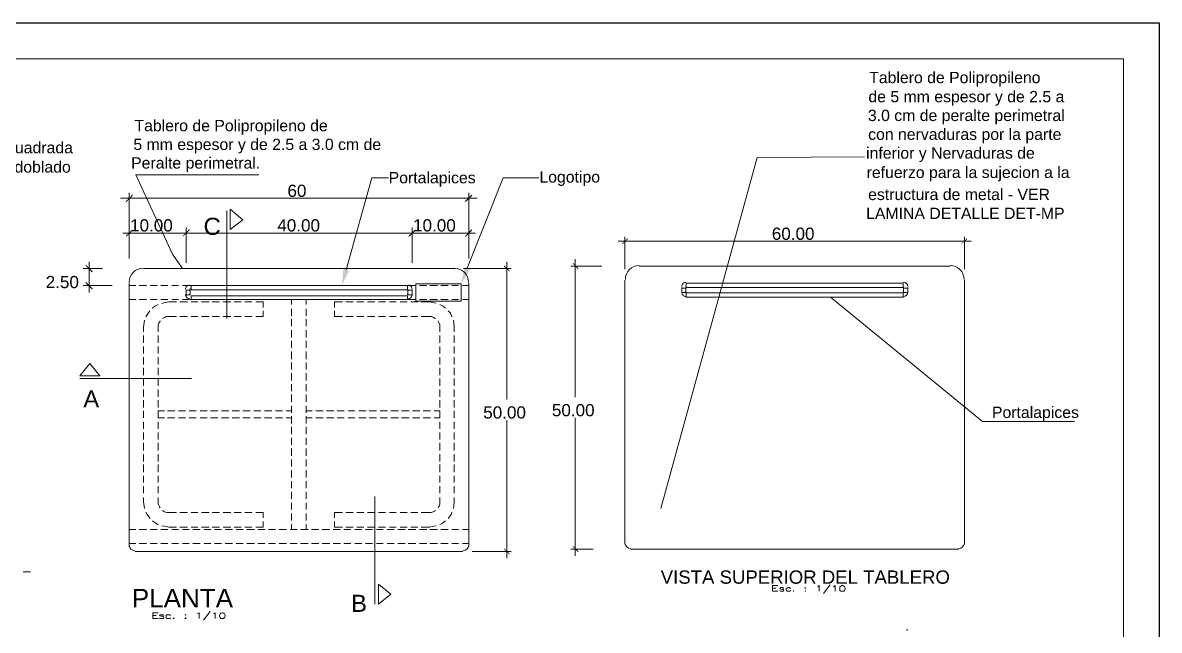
# Model space of a CAD drawing. Header units: inches. Extents: x 0.09 to 5.48, y 0.22 to 3.71.
# Drawn here: x 2.97 to 5.48, y 2.371 to 3.713 of the extents above; entities that cross this region are included whole.
import ezdxf

# ---------------------------------------------------------------- set-up
doc = ezdxf.new("R2010")
doc.units = ezdxf.units.IN
doc.header["$MEASUREMENT"] = 0
for name, color, linetype in [('PDF_PDF3_PDF4_PDF10_0', 7, 'Continuous'), ('PDF_PDF3_PDF4_PDF10_CORTE', 7, 'Continuous'), ('PDF_PDF3_PDF4_PDF10_COTAS', 7, 'Continuous'), ('PDF_PDF3_PDF4_PDF10_PIEZAS', 7, 'Continuous'), ('PDF_PDF3_PDF4_PDF10_TEXTO', 7, 'Continuous'), ('PDF_PDF3_PDF4_PDF10_TEXTURA', 7, 'Continuous'), ('PDF_PDF3_PDF4_PDF6_0', 7, 'Continuous'), ('PDF_Texto', 7, 'Continuous')]:
    doc.layers.add(name, color=color, linetype=linetype)
doc.styles.add('PDF Arial', font='arial.ttf')

msp = doc.modelspace()

# ---------------------------------------------------------------- linework, layer by layer
at = {"layer": 'PDF_PDF3_PDF4_PDF10_0', "lineweight": 13}
for points in [[(4.3792, 2.6395), (4.592, 3.4151), (4.8296, 3.4168)], [(3.6845, 3.1669), (3.7412, 3.3702), (3.7783, 3.3702)], [(3.9518, 3.1702), (4.031, 3.3702), (4.1102, 3.3702)], [(3.3453, 3.2477), (3.3307, 3.2477), (3.2054, 3.2477), (3.1908, 3.2477)], [(3.2054, 3.1916), (3.2054, 3.2601)], [(3.3116, 3.2477), (3.8485, 3.2477)], [(3.3307, 3.2601), (3.3307, 3.182), (3.3307, 3.2601)], [(3.9703, 3.2477), (3.9557, 3.2477), (3.8305, 3.2477), (3.8148, 3.2477)], [(3.8305, 3.2601), (3.8305, 3.182), (3.8305, 3.2601)], [(3.9557, 3.1916), (3.9557, 3.2601)], [(4.3, 3.168), (4.3, 3.2399)], [(5.0503, 3.168), (5.0503, 3.2399)], [(4.2854, 3.2298), (5.0649, 3.2298)], [(4.1905, 3.1904), (4.1905, 2.8855)], [(3.1465, 3.1697), (3.1038, 3.1697)], [(3.1167, 3.1169), (3.1167, 3.132), (3.1167, 3.1697), (3.1167, 3.1843)], [(3.9439, 3.1697), (4.0489, 3.1697)], [(4.0394, 3.1843), (4.0394, 2.8804)], [(4.2489, 3.1747), (4.1809, 3.1747)], [(3.1678, 3.132), (3.1038, 3.132)], [(3.2054, 3.1202), (3.2054, 3.132), (3.2195, 3.132)], [(3.2273, 3.132), (3.2436, 3.132)], [(3.2515, 3.132), (3.2672, 3.132)], [(3.2751, 3.132), (3.2902, 3.132)], [(3.2992, 3.132), (3.3138, 3.132)], [(3.3228, 3.132), (3.338, 3.132)], [(3.3458, 3.132), (3.3616, 3.132)], [(3.3705, 3.132), (3.3857, 3.132)], [(3.3936, 3.132), (3.4093, 3.132)], [(3.4171, 3.132), (3.4334, 3.132)], [(3.4413, 3.132), (3.457, 3.132)], [(3.4649, 3.132), (3.4817, 3.132)], [(3.489, 3.132), (3.5048, 3.132)], [(3.5126, 3.132), (3.5283, 3.132)], [(3.5368, 3.132), (3.5525, 3.132)], [(3.5604, 3.132), (3.5761, 3.132)], [(3.5839, 3.132), (3.6002, 3.132)], [(3.6081, 3.132), (3.6238, 3.132)], [(3.6317, 3.132), (3.648, 3.132)], [(3.6558, 3.132), (3.6716, 3.132)], [(3.6794, 3.132), (3.6951, 3.132)], [(3.7036, 3.132), (3.7193, 3.132)], [(3.7272, 3.132), (3.7429, 3.132)], [(3.7513, 3.132), (3.7665, 3.132)], [(3.7749, 3.132), (3.7906, 3.132)], [(3.7985, 3.132), (3.8148, 3.132)], [(3.8215, 3.132), (3.8383, 3.132)], [(3.8462, 3.132), (3.8625, 3.132)], [(3.8692, 3.132), (3.8861, 3.132)], [(3.8939, 3.132), (3.9097, 3.132)], [(3.9181, 3.132), (3.9327, 3.132)], [(3.9417, 3.132), (3.9557, 3.132), (3.9557, 3.1202)], [(3.2195, 3.1012), (3.2054, 3.1012), (3.2054, 3.1129)], [(3.2436, 3.1012), (3.2273, 3.1012)], [(3.2672, 3.1012), (3.2515, 3.1012)], [(3.2694, 3.0905), (3.2616, 3.0866), (3.2565, 3.0821)], [(3.2902, 3.1012), (3.2751, 3.1012)], [(3.3093, 3.0961), (3.2925, 3.0961), (3.2818, 3.0939), (3.2773, 3.0922)], [(3.3138, 3.1012), (3.2992, 3.1012)], [(3.3172, 3.0961), (3.334, 3.0961)], [(3.338, 3.1012), (3.3228, 3.1012)], [(3.3419, 3.0961), (3.3571, 3.0961)], [(3.3616, 3.1012), (3.3458, 3.1012)], [(3.3649, 3.0961), (3.3818, 3.0961)], [(3.3857, 3.1012), (3.3705, 3.1012)], [(3.3885, 3.0961), (3.4048, 3.0961)], [(3.4093, 3.1012), (3.3936, 3.1012)], [(3.4127, 3.0961), (3.4295, 3.0961)], [(3.4334, 3.1012), (3.4171, 3.1012)], [(3.4374, 3.0961), (3.4525, 3.0961)], [(3.457, 3.1012), (3.4413, 3.1012)], [(3.4604, 3.0961), (3.4761, 3.0961)], [(3.4817, 3.1012), (3.4649, 3.1012)], [(3.4851, 3.0961), (3.5014, 3.0961), (3.5014, 3.0837)], [(3.5048, 3.1012), (3.489, 3.1012)], [(3.5283, 3.1012), (3.5126, 3.1012)], [(3.5525, 3.1012), (3.5368, 3.1012)], [(3.5761, 3.1012), (3.5604, 3.1012)], [(3.5637, 3.1012), (3.5637, 3.0899)], [(3.6002, 3.1012), (3.5839, 3.1012)], [(3.5963, 3.1012), (3.5963, 3.0899)], [(3.6238, 3.1012), (3.6081, 3.1012)], [(3.648, 3.1012), (3.6317, 3.1012)], [(3.6716, 3.1012), (3.6558, 3.1012)], [(3.6766, 3.0961), (3.6586, 3.0961), (3.6586, 3.0837)], [(3.6951, 3.1012), (3.6794, 3.1012)], [(3.7002, 3.0961), (3.6839, 3.0961)], [(3.7193, 3.1012), (3.7036, 3.1012)], [(3.7238, 3.0961), (3.7081, 3.0961)], [(3.7429, 3.1012), (3.7272, 3.1012)], [(3.7479, 3.0961), (3.7316, 3.0961)], [(3.7665, 3.1012), (3.7513, 3.1012)], [(3.7715, 3.0961), (3.7558, 3.0961)], [(3.7906, 3.1012), (3.7749, 3.1012)], [(3.7951, 3.0961), (3.7799, 3.0961)], [(3.8148, 3.1012), (3.7985, 3.1012)], [(3.8193, 3.0961), (3.8035, 3.0961)], [(3.8383, 3.1012), (3.8215, 3.1012)], [(3.8428, 3.0961), (3.8271, 3.0961)], [(3.8625, 3.1012), (3.8462, 3.1012)], [(3.8833, 3.0933), (3.8788, 3.0939), (3.8687, 3.0961), (3.8501, 3.0961)], [(3.8861, 3.1012), (3.8692, 3.1012)], [(3.9041, 3.0821), (3.899, 3.0866), (3.8911, 3.0905)], [(3.9097, 3.1012), (3.8939, 3.1012)], [(3.9327, 3.1012), (3.9181, 3.1012)], [(3.9557, 3.1129), (3.9557, 3.1012), (3.9417, 3.1012)], [(4.7543, 3.1062), (5.0902, 2.8321), (5.2935, 2.8321)], [(3.2504, 3.0759), (3.247, 3.0708), (3.2419, 3.063)], [(3.3093, 3.0635), (3.2925, 3.0635), (3.2869, 3.0635), (3.2835, 3.0618), (3.279, 3.0596)], [(3.3172, 3.0635), (3.334, 3.0635)], [(3.3419, 3.0635), (3.3571, 3.0635)], [(3.3649, 3.0635), (3.3818, 3.0635)], [(3.3885, 3.0635), (3.4048, 3.0635)], [(3.4127, 3.0635), (3.4295, 3.0635)], [(3.4374, 3.0635), (3.4525, 3.0635)], [(3.4604, 3.0635), (3.4761, 3.0635)], [(3.4851, 3.0635), (3.5014, 3.0635), (3.5014, 3.0759)], [(3.5637, 3.0809), (3.5637, 3.0652)], [(3.5963, 3.0809), (3.5963, 3.0652)], [(3.6766, 3.0635), (3.6586, 3.0635), (3.6586, 3.0759)], [(3.7002, 3.0635), (3.6839, 3.0635)], [(3.7238, 3.0635), (3.7081, 3.0635)], [(3.7479, 3.0635), (3.7316, 3.0635)], [(3.7715, 3.0635), (3.7558, 3.0635)], [(3.7951, 3.0635), (3.7799, 3.0635)], [(3.8193, 3.0635), (3.8035, 3.0635)], [(3.8428, 3.0635), (3.8271, 3.0635)], [(3.8816, 3.0596), (3.881, 3.0596), (3.8771, 3.0618), (3.8732, 3.0635), (3.8687, 3.0635), (3.8501, 3.0635)], [(3.9181, 3.063), (3.9147, 3.0708), (3.9097, 3.0759)], [(3.2391, 3.0557), (3.2386, 3.0506), (3.2369, 3.0405), (3.2369, 3.0298)], [(3.2734, 3.054), (3.2734, 3.0534), (3.2706, 3.0489), (3.2694, 3.0456), (3.2689, 3.0405), (3.2689, 3.0298)], [(3.5637, 3.0579), (3.5637, 3.0422)], [(3.5963, 3.0579), (3.5963, 3.0422)], [(3.8911, 3.0298), (3.8911, 3.0405), (3.8911, 3.0456), (3.8895, 3.0489), (3.8878, 3.0534), (3.8878, 3.054)], [(3.9215, 3.0557), (3.9226, 3.0506), (3.9232, 3.0405), (3.9232, 3.0298)], [(3.2369, 3.022), (3.2369, 3.0057)], [(3.2689, 3.022), (3.2689, 3.0057)], [(3.5637, 3.0332), (3.5637, 3.0175)], [(3.5963, 3.0332), (3.5963, 3.0175)], [(3.8911, 3.022), (3.8911, 3.0057)], [(3.9232, 3.022), (3.9232, 3.0057)], [(3.2369, 2.9978), (3.2369, 2.9821)], [(3.2689, 2.9978), (3.2689, 2.9821)], [(3.5637, 3.0102), (3.5637, 2.9945)], [(3.5963, 3.0102), (3.5963, 2.9945)], [(3.8911, 2.9978), (3.8911, 2.9821)], [(3.9232, 2.9978), (3.9232, 2.9821)], [(3.2369, 2.9742), (3.2369, 2.9579)], [(3.2689, 2.9742), (3.2689, 2.9579)], [(3.5637, 2.9866), (3.5637, 2.9697)], [(3.5637, 2.9624), (3.5637, 2.9467)], [(3.5963, 2.9866), (3.5963, 2.9697)], [(3.5963, 2.9624), (3.5963, 2.9467)], [(3.8911, 2.9742), (3.8911, 2.9579)], [(3.9232, 2.9742), (3.9232, 2.9579)], [(3.2369, 2.9501), (3.2369, 2.9344)], [(3.2689, 2.9501), (3.2689, 2.9344)], [(3.5637, 2.9389), (3.5637, 2.922)], [(3.5963, 2.9389), (3.5963, 2.922)], [(3.8911, 2.9501), (3.8911, 2.9344)], [(3.9232, 2.9501), (3.9232, 2.9344)], [(3.2369, 2.9265), (3.2369, 2.9108)], [(3.2689, 2.9265), (3.2689, 2.9108)], [(3.5637, 2.9141), (3.5637, 2.899)], [(3.5963, 2.9141), (3.5963, 2.899)], [(3.8911, 2.9265), (3.8911, 2.9108)], [(3.9232, 2.9265), (3.9232, 2.9108)], [(3.2369, 2.9023), (3.2369, 2.8866)], [(3.2689, 2.9023), (3.2689, 2.8866)], [(3.5637, 2.8911), (3.5637, 2.8754)], [(3.5963, 2.8911), (3.5963, 2.8754)], [(3.8911, 2.9023), (3.8911, 2.8866)], [(3.9232, 2.9023), (3.9232, 2.8866)], [(3.2369, 2.8788), (3.2369, 2.863)], [(3.2689, 2.8788), (3.2689, 2.863)], [(3.5637, 2.8664), (3.5637, 2.8512)], [(3.5963, 2.8664), (3.5963, 2.8512)], [(3.8911, 2.8788), (3.8911, 2.863)], [(3.9232, 2.8788), (3.9232, 2.863)], [(3.2369, 2.8552), (3.2369, 2.84)], [(3.2829, 2.8552), (3.2689, 2.8552), (3.2689, 2.84), (3.2829, 2.84)], [(3.2897, 2.8552), (3.306, 2.8552)], [(3.2897, 2.84), (3.306, 2.84)], [(3.3138, 2.8552), (3.3295, 2.8552)], [(3.3138, 2.84), (3.3295, 2.84)], [(3.338, 2.8552), (3.3531, 2.8552)], [(3.338, 2.84), (3.3531, 2.84)], [(3.3616, 2.8552), (3.3773, 2.8552)], [(3.3616, 2.84), (3.3773, 2.84)], [(3.3851, 2.8552), (3.4009, 2.8552)], [(3.3851, 2.84), (3.4009, 2.84)], [(3.4087, 2.8552), (3.425, 2.8552)], [(3.4087, 2.84), (3.425, 2.84)], [(3.4329, 2.8552), (3.4486, 2.8552)], [(3.4329, 2.84), (3.4486, 2.84)], [(3.4565, 2.8552), (3.4727, 2.8552)], [(3.4565, 2.84), (3.4727, 2.84)], [(3.4806, 2.8552), (3.4963, 2.8552)], [(3.4806, 2.84), (3.4963, 2.84)], [(3.5042, 2.8552), (3.5199, 2.8552)], [(3.5042, 2.84), (3.5199, 2.84)], [(3.5283, 2.8552), (3.5441, 2.8552)], [(3.5283, 2.84), (3.5441, 2.84)], [(3.5519, 2.8552), (3.5648, 2.8552)], [(3.5519, 2.84), (3.5648, 2.84)], [(3.5637, 2.8434), (3.5637, 2.8277)], [(3.6092, 2.8552), (3.5963, 2.8552)], [(3.5963, 2.8434), (3.5963, 2.8277)], [(3.6092, 2.84), (3.5963, 2.84)], [(3.6334, 2.8552), (3.6171, 2.8552)], [(3.6334, 2.84), (3.6171, 2.84)], [(3.657, 2.8552), (3.6412, 2.8552)], [(3.657, 2.84), (3.6412, 2.84)], [(3.68, 2.8552), (3.6648, 2.8552)], [(3.68, 2.84), (3.6648, 2.84)], [(3.7036, 2.8552), (3.689, 2.8552)], [(3.7036, 2.84), (3.689, 2.84)], [(3.7283, 2.8552), (3.7126, 2.8552)], [(3.7283, 2.84), (3.7126, 2.84)], [(3.7513, 2.8552), (3.7356, 2.8552)], [(3.7513, 2.84), (3.7356, 2.84)], [(3.776, 2.8552), (3.7592, 2.8552)], [(3.776, 2.84), (3.7592, 2.84)], [(3.8002, 2.8552), (3.7833, 2.8552)], [(3.8002, 2.84), (3.7833, 2.84)], [(3.8237, 2.8552), (3.8069, 2.8552)], [(3.8237, 2.84), (3.8069, 2.84)], [(3.8468, 2.8552), (3.831, 2.8552)], [(3.8468, 2.84), (3.831, 2.84)], [(3.8704, 2.8552), (3.8546, 2.8552)], [(3.8704, 2.84), (3.8546, 2.84)], [(3.8788, 2.8552), (3.8911, 2.8552), (3.8911, 2.84), (3.8788, 2.84)], [(3.9232, 2.8552), (3.9232, 2.84)], [(4.1905, 2.5351), (4.1905, 2.84)], [(3.2369, 2.831), (3.2369, 2.8153)], [(3.2689, 2.831), (3.2689, 2.8153)], [(3.5637, 2.8198), (3.5637, 2.8035)], [(3.5963, 2.8198), (3.5963, 2.8035)], [(3.8911, 2.831), (3.8911, 2.8153)], [(3.9232, 2.831), (3.9232, 2.8153)], [(4.0394, 2.53), (4.0394, 2.8344)], [(3.2369, 2.8074), (3.2369, 2.7923)], [(3.2689, 2.8074), (3.2689, 2.7923)], [(3.5637, 2.7956), (3.5637, 2.7799)], [(3.5963, 2.7956), (3.5963, 2.7799)], [(3.8911, 2.8074), (3.8911, 2.7923)], [(3.9232, 2.8074), (3.9232, 2.7923)], [(3.2369, 2.7844), (3.2369, 2.7676)], [(3.2689, 2.7844), (3.2689, 2.7676)], [(3.5637, 2.7721), (3.5637, 2.7558)], [(3.5963, 2.7721), (3.5963, 2.7558)], [(3.8911, 2.7844), (3.8911, 2.7676)], [(3.9232, 2.7844), (3.9232, 2.7676)], [(3.2369, 2.7597), (3.2369, 2.7434)], [(3.2369, 2.7367), (3.2369, 2.7198)], [(3.2689, 2.7597), (3.2689, 2.7434)], [(3.2689, 2.7367), (3.2689, 2.7198)], [(3.5637, 2.7479), (3.5637, 2.7322)], [(3.5963, 2.7479), (3.5963, 2.7322)], [(3.8911, 2.7597), (3.8911, 2.7434)], [(3.8911, 2.7367), (3.8911, 2.7198)], [(3.9232, 2.7597), (3.9232, 2.7434)], [(3.9232, 2.7367), (3.9232, 2.7198)], [(3.2369, 2.712), (3.2369, 2.6968)], [(3.2689, 2.712), (3.2689, 2.6968)], [(3.5637, 2.7243), (3.5637, 2.708)], [(3.5963, 2.7243), (3.5963, 2.708)], [(3.8911, 2.712), (3.8911, 2.6968)], [(3.9232, 2.712), (3.9232, 2.6968)], [(3.2369, 2.6889), (3.2369, 2.6732)], [(3.2689, 2.6889), (3.2689, 2.6732)], [(3.5637, 2.7002), (3.5637, 2.6844)], [(3.5963, 2.7002), (3.5963, 2.6844)], [(3.8911, 2.6889), (3.8911, 2.6732)], [(3.9232, 2.6889), (3.9232, 2.6732)], [(3.2369, 2.6642), (3.2369, 2.6541), (3.2386, 2.6446), (3.2391, 2.6395)], [(3.2689, 2.6642), (3.2689, 2.6541), (3.2689, 2.6496), (3.2706, 2.6463), (3.2723, 2.6429), (3.2734, 2.6412)], [(3.5637, 2.6766), (3.5637, 2.6609)], [(3.5963, 2.6766), (3.5963, 2.6609)], [(3.8911, 2.6642), (3.8911, 2.6541), (3.8911, 2.6496), (3.8906, 2.6463), (3.8883, 2.6429), (3.8878, 2.6412)], [(3.9232, 2.6642), (3.9232, 2.6541), (3.9226, 2.6446), (3.9215, 2.6395)], [(3.5637, 2.6524), (3.5637, 2.6373)], [(3.5963, 2.6524), (3.5963, 2.6373)], [(3.2419, 2.6317), (3.2447, 2.626), (3.2504, 2.6182), (3.2504, 2.6176)], [(3.2565, 2.6126), (3.2644, 2.6064), (3.2694, 2.6036)], [(3.279, 2.635), (3.2807, 2.6339), (3.2835, 2.6322), (3.288, 2.6305), (3.2925, 2.6305), (3.3093, 2.6305)], [(3.3172, 2.6305), (3.334, 2.6305)], [(3.3419, 2.6305), (3.3571, 2.6305)], [(3.3649, 2.6305), (3.3818, 2.6305)], [(3.3885, 2.6305), (3.4048, 2.6305)], [(3.4127, 2.6305), (3.4295, 2.6305)], [(3.4374, 2.6305), (3.4525, 2.6305)], [(3.4604, 2.6305), (3.4761, 2.6305)], [(3.4851, 2.6305), (3.5014, 2.6305), (3.5014, 2.6193)], [(3.5637, 2.6288), (3.5637, 2.6131)], [(3.5963, 2.6288), (3.5963, 2.6131)], [(3.6766, 2.6305), (3.6586, 2.6305), (3.6586, 2.6193)], [(3.7002, 2.6305), (3.6839, 2.6305)], [(3.7238, 2.6305), (3.7081, 2.6305)], [(3.7479, 2.6305), (3.7316, 2.6305)], [(3.7715, 2.6305), (3.7558, 2.6305)], [(3.7951, 2.6305), (3.7799, 2.6305)], [(3.8193, 2.6305), (3.8035, 2.6305)], [(3.8428, 2.6305), (3.8271, 2.6305)], [(3.8501, 2.6305), (3.8687, 2.6305), (3.872, 2.6305), (3.8765, 2.6322), (3.8799, 2.6339), (3.8816, 2.635)], [(3.8911, 2.6036), (3.8962, 2.6064), (3.9041, 2.6126)], [(3.9097, 2.6176), (3.9102, 2.6182), (3.9164, 2.626), (3.9181, 2.6317)], [(3.2054, 2.5822), (3.2054, 2.5935), (3.2195, 2.5935)], [(3.2273, 2.5935), (3.2436, 2.5935)], [(3.2515, 2.5935), (3.2672, 2.5935)], [(3.2751, 2.5935), (3.2902, 2.5935)], [(3.2773, 2.6013), (3.2829, 2.6002), (3.2925, 2.5985), (3.3093, 2.5985)], [(3.2992, 2.5935), (3.3138, 2.5935)], [(3.3172, 2.5985), (3.334, 2.5985)], [(3.3228, 2.5935), (3.338, 2.5935)], [(3.3419, 2.5985), (3.3571, 2.5985)], [(3.3458, 2.5935), (3.3616, 2.5935)], [(3.3649, 2.5985), (3.3818, 2.5985)], [(3.3705, 2.5935), (3.3857, 2.5935)], [(3.3885, 2.5985), (3.4048, 2.5985)], [(3.3936, 2.5935), (3.4093, 2.5935)], [(3.4127, 2.5985), (3.4295, 2.5985)], [(3.4171, 2.5935), (3.4334, 2.5935)], [(3.4374, 2.5985), (3.4525, 2.5985)], [(3.4413, 2.5935), (3.457, 2.5935)], [(3.4604, 2.5985), (3.4761, 2.5985)], [(3.4649, 2.5935), (3.4817, 2.5935)], [(3.4851, 2.5985), (3.5014, 2.5985), (3.5014, 2.6109)], [(3.489, 2.5935), (3.5048, 2.5935)], [(3.5126, 2.5935), (3.5283, 2.5935)], [(3.5368, 2.5935), (3.5525, 2.5935)], [(3.5604, 2.5935), (3.5761, 2.5935)], [(3.5637, 2.6053), (3.5637, 2.5935)], [(3.5839, 2.5935), (3.6002, 2.5935)], [(3.5963, 2.6053), (3.5963, 2.5935)], [(3.6081, 2.5935), (3.6238, 2.5935)], [(3.6317, 2.5935), (3.648, 2.5935)], [(3.6558, 2.5935), (3.6716, 2.5935)], [(3.6766, 2.5985), (3.6586, 2.5985), (3.6586, 2.6109)], [(3.6794, 2.5935), (3.6951, 2.5935)], [(3.7002, 2.5985), (3.6839, 2.5985)], [(3.7036, 2.5935), (3.7193, 2.5935)], [(3.7238, 2.5985), (3.7081, 2.5985)], [(3.7272, 2.5935), (3.7429, 2.5935)], [(3.7479, 2.5985), (3.7316, 2.5985)], [(3.7513, 2.5935), (3.7665, 2.5935)], [(3.7715, 2.5985), (3.7558, 2.5985)], [(3.7749, 2.5935), (3.7906, 2.5935)], [(3.7951, 2.5985), (3.7799, 2.5985)], [(3.7985, 2.5935), (3.8148, 2.5935)], [(3.8193, 2.5985), (3.8035, 2.5985)], [(3.8215, 2.5935), (3.8383, 2.5935)], [(3.8428, 2.5985), (3.8271, 2.5985)], [(3.8462, 2.5935), (3.8625, 2.5935)], [(3.8833, 2.6013), (3.8782, 2.6002), (3.8687, 2.5985), (3.8501, 2.5985)], [(3.8692, 2.5935), (3.8861, 2.5935)], [(3.8939, 2.5935), (3.9097, 2.5935)], [(3.9181, 2.5935), (3.9327, 2.5935)], [(3.9417, 2.5935), (3.9557, 2.5935), (3.9557, 2.5822)], [(3.2195, 2.562), (3.2054, 2.562), (3.2054, 2.5733)], [(3.2436, 2.562), (3.2273, 2.562)], [(3.2672, 2.562), (3.2515, 2.562)], [(3.2902, 2.562), (3.2751, 2.562)], [(3.3138, 2.562), (3.2992, 2.562)], [(3.338, 2.562), (3.3228, 2.562)], [(3.3616, 2.562), (3.3458, 2.562)], [(3.3857, 2.562), (3.3705, 2.562)], [(3.4093, 2.562), (3.3936, 2.562)], [(3.4334, 2.562), (3.4171, 2.562)], [(3.457, 2.562), (3.4413, 2.562)], [(3.4817, 2.562), (3.4649, 2.562)], [(3.5048, 2.562), (3.489, 2.562)], [(3.5283, 2.562), (3.5126, 2.562)], [(3.5525, 2.562), (3.5368, 2.562)], [(3.5761, 2.562), (3.5604, 2.562)], [(3.6002, 2.562), (3.5839, 2.562)], [(3.6238, 2.562), (3.6081, 2.562)], [(3.648, 2.562), (3.6317, 2.562)], [(3.6716, 2.562), (3.6558, 2.562)], [(3.6951, 2.562), (3.6794, 2.562)], [(3.7193, 2.562), (3.7036, 2.562)], [(3.7429, 2.562), (3.7272, 2.562)], [(3.7665, 2.562), (3.7513, 2.562)], [(3.7906, 2.562), (3.7749, 2.562)], [(3.8148, 2.562), (3.7985, 2.562)], [(3.8383, 2.562), (3.8215, 2.562)], [(3.8625, 2.562), (3.8462, 2.562)], [(3.8861, 2.562), (3.8692, 2.562)], [(3.9097, 2.562), (3.8939, 2.562)], [(3.9327, 2.562), (3.9181, 2.562)], [(3.9557, 2.5733), (3.9557, 2.562), (3.9417, 2.562)], [(3.9625, 2.5446), (4.0489, 2.5446)], [(4.2298, 2.5497), (4.1809, 2.5497)]]:
    msp.add_lwpolyline(points, dxfattribs=at)
at = {"layer": 'PDF_PDF3_PDF4_PDF10_0', "lineweight": 5}
for points in [[(3.4205, 3.0596), (3.4205, 3.2972)], [(3.2369, 3.1697), (3.9243, 3.1697)], [(4.3314, 3.1747), (5.0188, 3.1747)], [(3.2054, 3.1382), (3.2054, 2.5558)], [(3.9557, 3.1382), (3.9557, 2.5558)], [(4.3, 3.1438), (4.3, 2.5609)], [(5.0503, 3.1438), (5.0503, 2.5609)], [(3.3307, 3.1225), (3.3307, 3.1096), (3.3307, 3.1225)], [(3.3307, 3.1096), (3.3307, 3.1225)], [(3.3307, 3.1219), (3.3402, 3.1219), (3.3402, 3.1113), (3.3307, 3.1113)], [(3.3402, 3.132), (3.8209, 3.132)], [(3.3419, 3.132), (3.3419, 3.1225), (3.8198, 3.1225), (3.8198, 3.132)], [(3.8305, 3.1219), (3.8209, 3.1219), (3.8209, 3.1113), (3.8305, 3.1113)], [(3.8305, 3.1225), (3.8305, 3.1096), (3.8305, 3.1225)], [(4.4258, 3.1281), (4.4258, 3.1158), (4.4258, 3.1281)], [(4.4258, 3.1158), (4.4258, 3.1281)], [(4.4258, 3.1264), (4.4348, 3.1264), (4.4348, 3.1169), (4.4258, 3.1169)], [(4.4348, 3.1377), (4.9155, 3.1377)], [(4.4353, 3.1377), (4.4353, 3.1281), (4.9149, 3.1281), (4.9149, 3.1377)], [(4.4353, 3.1062), (4.4353, 3.1158), (4.9149, 3.1158), (4.9149, 3.1062)], [(4.925, 3.1264), (4.9155, 3.1264), (4.9155, 3.1169), (4.925, 3.1169)], [(4.925, 3.1281), (4.925, 3.1158), (4.925, 3.1281)], [(3.3402, 3.1012), (3.8209, 3.1012)], [(3.3419, 3.1012), (3.3419, 3.1096), (3.8198, 3.1096), (3.8198, 3.1012)], [(4.4348, 3.1062), (4.9155, 3.1062)], [(3.7479, 2.4284), (3.7479, 2.6659)], [(3.2183, 2.5446), (3.9422, 2.5446)], [(4.3123, 2.5497), (5.0379, 2.5497)], [(2.9875, 2.4997), (2.9712, 2.4997)]]:
    msp.add_lwpolyline(points, dxfattribs=at)
for points in [[(3.4284, 3.2562), (3.4284, 3.3005), (3.4565, 3.2775)], [(3.8383, 3.136), (3.9383, 3.136), (3.9383, 3.0978), (3.8383, 3.0978)], [(3.1403, 2.9327), (3.0959, 2.9327), (3.1184, 2.9596)], [(3.7558, 2.4284), (3.7558, 2.4727), (3.7828, 2.4503)]]:
    msp.add_lwpolyline(points, close=True, dxfattribs=at)
for points in [[(3.2355, 3.1702, 0.414215), (3.2049, 3.1396, -0.414215)], [(4.3317, 3.1764, 0.414215), (4.3011, 3.1458, -0.414215)], [(4.435, 3.1393, 0.414218), (4.4258, 3.1301, -0.414218)], [(3.3388, 3.1332, 0.414218), (3.3295, 3.1239, -0.414218)], [(4.4258, 3.1172, 0.414218), (4.435, 3.1079, -0.414218)], [(3.3295, 3.1121, 0.414218), (3.3388, 3.1028, -0.414218)]]:
    msp.add_lwpolyline(points, format="xyb", close=True, dxfattribs=at)
for centre, radius, start, end in [((3.924, 3.1396), 0.0306, 359.9999, 90.0001), ((5.0186, 3.1458), 0.0306, 359.9999, 90.0001), ((4.9158, 3.1301), 0.00927, 0.0007, 89.9993), ((3.3405, 3.1233), 0.0014, 89.9875, 180.0125), ((3.3405, 3.1138), 0.0014, 179.9875, 270.0125), ((3.819, 3.1233), 0.0014, 359.9875, 90.0125), ((3.819, 3.1138), 0.0014, 269.9875, 0.0125), ((3.8207, 3.1239), 0.00927, 359.9996, 90.0004), ((4.4362, 3.1284), 0.0014, 89.9875, 180.0125), ((4.4362, 3.1188), 0.0014, 179.9875, 270.0125), ((4.9141, 3.1284), 0.0014, 0.007, 90.0082), ((4.9141, 3.1188), 0.0014, 269.9918, 359.993), ((4.9158, 3.1172), 0.00927, 270.0007, 359.9993), ((3.8207, 3.1121), 0.00927, 269.9996, 0.0004), ((4.3126, 2.564), 0.0126, 185.7689, 269.9993), ((5.0376, 2.564), 0.0126, 269.9992, 354.2338), ((3.2175, 2.5589), 0.0126, 185.7689, 269.9993), ((3.9425, 2.5589), 0.0126, 270.0007, 354.2311)]:
    msp.add_arc(centre, radius, start, end, dxfattribs=at)
at = {"layer": 'PDF_PDF3_PDF4_PDF10_0', "transparency": 33554559}
for points in [[(3.1976, 3.241), (3.1987, 3.2399), (3.2122, 3.2562)], [(3.1987, 3.2399), (3.2122, 3.2562), (3.2133, 3.2545)], [(3.3374, 3.2562), (3.3234, 3.2399), (3.3228, 3.241)], [(3.3374, 3.2562), (3.3234, 3.2399), (3.3228, 3.241)], [(3.3391, 3.2545), (3.3374, 3.2562), (3.3234, 3.2399)], [(3.3391, 3.2545), (3.3374, 3.2562), (3.3234, 3.2399)], [(3.8215, 3.241), (3.8237, 3.2399), (3.8372, 3.2562)], [(3.8215, 3.241), (3.8237, 3.2399), (3.8372, 3.2562)], [(3.8237, 3.2399), (3.8372, 3.2562), (3.8389, 3.2545)], [(3.8237, 3.2399), (3.8372, 3.2562), (3.8389, 3.2545)], [(3.9613, 3.2562), (3.9484, 3.2399), (3.9467, 3.241)], [(3.963, 3.2545), (3.9613, 3.2562), (3.9484, 3.2399)], [(4.3062, 3.2365), (4.2949, 3.2236), (4.2938, 3.2241)], [(4.3073, 3.2354), (4.3062, 3.2365), (4.2949, 3.2236)], [(5.043, 3.2241), (5.0441, 3.2236), (5.0553, 3.2365)], [(5.0441, 3.2236), (5.0553, 3.2365), (5.0565, 3.2354)], [(3.11, 3.1775), (3.1083, 3.1764), (3.1246, 3.1629)], [(3.1083, 3.1764), (3.1246, 3.1629), (3.1229, 3.1607)], [(3.6906, 3.1652), (3.6749, 3.1315), (3.6783, 3.1685)], [(3.958, 3.1685), (3.9383, 3.136), (3.9462, 3.173)], [(4.0456, 3.1646), (4.0327, 3.1747), (4.0338, 3.1764)], [(4.045, 3.1629), (4.0456, 3.1646), (4.0327, 3.1747)], [(4.1978, 3.1697), (4.1849, 3.1809), (4.1854, 3.182)], [(4.1961, 3.1685), (4.1978, 3.1697), (4.1849, 3.1809)], [(3.1246, 3.1253), (3.1083, 3.1382), (3.11, 3.1399)], [(3.1229, 3.1236), (3.1246, 3.1253), (3.1083, 3.1382)], [(4.0338, 2.5513), (4.0327, 2.5497), (4.0456, 2.5396)], [(4.0327, 2.5497), (4.0456, 2.5396), (4.045, 2.5379)], [(4.1854, 2.557), (4.1849, 2.5553), (4.1978, 2.5446)], [(4.1849, 2.5553), (4.1978, 2.5446), (4.1961, 2.5435)]]:
    msp.add_solid(points, dxfattribs=at)
at = {"layer": 'PDF_PDF3_PDF4_PDF10_CORTE', "lineweight": 5}
msp.add_lwpolyline([(3.0959, 2.9265), (3.3425, 2.9265)], dxfattribs=at)
at = {"layer": 'PDF_PDF3_PDF4_PDF10_COTAS', "lineweight": 5}
msp.add_lwpolyline([(0.1672, 3.633), (5.4018, 3.633), (5.4018, 0.3033), (0.1672, 0.3033)], close=True, dxfattribs=at)
at = {"layer": 'PDF_PDF3_PDF4_PDF10_COTAS', "lineweight": 13}
for points in [[(3.9737, 3.3252), (3.1863, 3.3252)], [(3.2054, 3.2062), (3.2054, 3.337)], [(3.9557, 3.2348), (3.9557, 3.337)]]:
    msp.add_lwpolyline(points, dxfattribs=at)
at = {"layer": 'PDF_PDF3_PDF4_PDF10_COTAS', "transparency": 33554559}
for points in [[(3.2122, 3.3331), (3.1987, 3.3162), (3.1976, 3.3179)], [(3.2133, 3.3308), (3.2122, 3.3331), (3.1987, 3.3162)], [(3.9467, 3.3179), (3.9484, 3.3162), (3.9613, 3.3331)], [(3.9484, 3.3162), (3.9613, 3.3331), (3.963, 3.3308)]]:
    msp.add_solid(points, dxfattribs=at)
at = {"layer": 'PDF_PDF3_PDF4_PDF10_PIEZAS', "lineweight": 25}
msp.add_lwpolyline([(5.4805, 3.7127), (5.4805, 0.2246), (0.0885, 0.2246), (0.0885, 3.7127)], close=True, dxfattribs=at)
at = {"layer": 'PDF_PDF3_PDF4_PDF10_TEXTO', "lineweight": 18}
for points in [[(4.6381, 2.457), (4.6263, 2.457), (4.6263, 2.4694), (4.6381, 2.4694)], [(4.6263, 2.4632), (4.6336, 2.4632)], [(4.6515, 2.4632), (4.6499, 2.4637), (4.6482, 2.4649), (4.6448, 2.4649), (4.6431, 2.4637), (4.642, 2.4632), (4.6431, 2.4621), (4.6448, 2.4615), (4.6482, 2.4604), (4.6499, 2.4604), (4.6515, 2.4587), (4.6499, 2.457), (4.6482, 2.457), (4.6448, 2.457), (4.6431, 2.457), (4.642, 2.4587)], [(4.6667, 2.4632), (4.6645, 2.4637), (4.6628, 2.4649), (4.6605, 2.4649), (4.6588, 2.4637), (4.6572, 2.4632), (4.656, 2.4615), (4.656, 2.4604), (4.6572, 2.4587), (4.6588, 2.457), (4.6605, 2.457), (4.6628, 2.457), (4.6645, 2.457), (4.6667, 2.4587)], [(4.7257, 2.4665), (4.7274, 2.4671), (4.729, 2.4694), (4.729, 2.457)], [(4.7532, 2.471), (4.7386, 2.4519)], [(4.7599, 2.4665), (4.7622, 2.4671), (4.7644, 2.4694), (4.7644, 2.457)], [(3.384, 2.4121), (3.3694, 2.393)], [(3.2689, 2.3963), (3.2577, 2.3963), (3.2577, 2.4093), (3.2689, 2.4093)], [(3.2577, 2.4031), (3.2644, 2.4031)], [(3.2818, 2.4031), (3.2807, 2.4048), (3.2784, 2.4048), (3.2756, 2.4048), (3.2739, 2.4048), (3.2723, 2.4031), (3.2739, 2.4025), (3.2756, 2.4014), (3.279, 2.4014), (3.2807, 2.4003), (3.2818, 2.3986), (3.2818, 2.398), (3.2807, 2.3969), (3.2784, 2.3963), (3.2756, 2.3963), (3.2739, 2.3969), (3.2723, 2.398)], [(3.2964, 2.4031), (3.2947, 2.4048), (3.2942, 2.4048), (3.2902, 2.4048), (3.2885, 2.4048), (3.2869, 2.4031), (3.2869, 2.4014), (3.2869, 2.4003), (3.2869, 2.398), (3.2885, 2.3969), (3.2902, 2.3963), (3.2942, 2.3963), (3.2947, 2.3969), (3.2964, 2.398)], [(3.3565, 2.4065), (3.3571, 2.4076), (3.3599, 2.4093), (3.3599, 2.3963)], [(3.3913, 2.4065), (3.393, 2.4076), (3.3952, 2.4093), (3.3952, 2.3963)]]:
    msp.add_lwpolyline(points, dxfattribs=at)
for points in [[(4.6987, 2.4649), (4.6976, 2.4637), (4.6987, 2.4637), (4.6993, 2.4637)], [(4.779, 2.4694), (4.7768, 2.4682), (4.7751, 2.4665), (4.7751, 2.4637), (4.7751, 2.4621), (4.7751, 2.4587), (4.7768, 2.457), (4.779, 2.457), (4.7813, 2.457), (4.7835, 2.457), (4.7852, 2.4587), (4.7863, 2.4621), (4.7863, 2.4637), (4.7852, 2.4665), (4.7835, 2.4682), (4.7813, 2.4694)], [(4.6723, 2.4576), (4.6718, 2.457), (4.6723, 2.457), (4.6734, 2.457)], [(4.6987, 2.4576), (4.6976, 2.457), (4.6987, 2.457), (4.6993, 2.457)], [(3.3037, 2.398), (3.3026, 2.3969), (3.3037, 2.3963), (3.3043, 2.3969)], [(3.3295, 2.4048), (3.3284, 2.4048), (3.3295, 2.4042), (3.3307, 2.4048)], [(3.3295, 2.398), (3.3284, 2.3969), (3.3295, 2.3963), (3.3307, 2.3969)], [(3.4104, 2.4093), (3.4076, 2.4081), (3.4059, 2.4065), (3.4048, 2.4042), (3.4048, 2.4025), (3.4059, 2.3986), (3.4076, 2.3969), (3.4104, 2.3963), (3.4121, 2.3963), (3.4138, 2.3969), (3.4155, 2.3986), (3.4171, 2.4025), (3.4171, 2.4042), (3.4155, 2.4065), (3.4138, 2.4081), (3.4121, 2.4093)]]:
    msp.add_lwpolyline(points, close=True, dxfattribs=at)
at = {"layer": 'PDF_PDF3_PDF4_PDF10_TEXTURA', "lineweight": 13}
msp.add_lwpolyline([(3.4918, 3.3769), (3.22, 3.3769), (3.3009, 3.2011), (3.3228, 3.1697)], dxfattribs=at)
at = {"layer": 'PDF_PDF3_PDF4_PDF6_0', "lineweight": 5}
msp.add_arc((4.9231, 2.368), 0.00365, 60.0976, 121.1525, dxfattribs=at)

# ---------------------------------------------------------------- texts
at = {"layer": 'PDF_Texto', "attachment_point": 7, "style": 'PDF Arial'}
for s, insert, char_height in [('Tablero de Polipropileno', (4.8397, 3.5717), 0.024993), ('de 5 mm espesor y de 2.5 a', (4.838, 3.5295), 0.024993), ('3.0 cm de peralte perimetral', (4.8369, 3.488), 0.024993), ('Tablero de Polipropileno de', (3.2167, 3.4655), 0.024993), ('con nervaduras por la parte', (4.8374, 3.4464), 0.024993), ('Tubo seccion cuadrada', (2.718, 3.424), 0.024993), ('5 mm espesor y de 2.5 a 3.0 cm de', (3.2144, 3.424), 0.024993), ('Peralte perimetral.', (3.2094, 3.383), 0.024993), ('inferior y Nervaduras de', (4.8329, 3.4049), 0.024993), ('de 1" e:1.5mm doblado', (2.7163, 3.3813), 0.024993), ('refuerzo para la sujecion a la', (4.8341, 3.3622), 0.024993), ('Portalapices', (3.7783, 3.3504), 0.024993), ('Logotipo', (4.1113, 3.3521), 0.02499), ('60', (3.5547, 3.3276), 0.02699), ('estructura de metal - VER', (4.8374, 3.3206), 0.024993), ('LAMINA DETALLE DET-MP', (4.8329, 3.2791), 0.024993), ('10.00', (3.2071, 3.2512), 0.02699), ('C', (3.3694, 3.2435), 0.0378), ('40.00', (3.5323, 3.2512), 0.02699), ('10.00', (3.8322, 3.2512), 0.02699), ('60.00', (4.6246, 3.2327), 0.02699), ('2.50', (3.0207, 3.126), 0.02699), ('A', (3.1038, 2.8627), 0.0378), ('50.00', (3.9872, 2.8379), 0.02699), ('50.00', (4.1388, 2.8429), 0.02699), ('Portalapices', (5.1109, 2.832), 0.024993), ('VISTA SUPERIOR DEL TABLERO', (4.3792, 2.4729), 0.029391), ('PLANTA', (3.211, 2.4209), 0.04115), ('B', (3.6951, 2.4112), 0.0378)]:
    msp.add_mtext(s, dxfattribs=dict(at, insert=insert, char_height=char_height))

doc.saveas('drawing.dxf')
